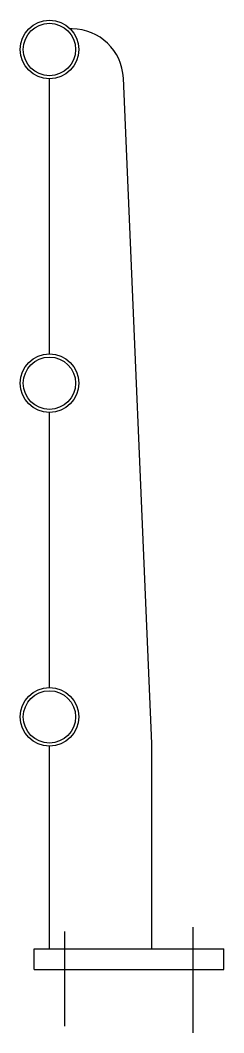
# Model space of a CAD drawing. Header units: millimetres. Extents: x 100 to 298, y 114 to 1100.
import ezdxf

# ---------------------------------------------------------------- set-up
doc = ezdxf.new("R2010")
doc.units = ezdxf.units.MM

msp = doc.modelspace()

# ---------------------------------------------------------------- linework, layer by layer
at = {"linetype": 'Continuous'}
for p, q in [((128.5, 775), (128.5, 1043)), ((128.5, 450), (128.5, 718)), ((128.5, 195.5), (128.5, 393)), ((143.5, 120.15), (143.5, 212.41)), ((268.5, 113.84), (268.5, 216.62)), ((113.5, 175.5), (113.5, 195.5)), ((113.5, 195.5), (298.5, 195.5)), ((298.5, 175.5), (298.5, 195.5)), ((113.5, 175.5), (298.5, 175.5))]:
    msp.add_line(p, q, dxfattribs=at)
msp.add_lwpolyline([(228.5, 195.5), (228.5, 395.5), (200.56, 1043.65, 0.401652), (150.61, 1091.5), (148.8, 1091.5)], format="xyb", dxfattribs=at)
for centre, radius in [((128.5, 1071.5), 28.5), ((128.5, 1071.5), 25.5), ((128.5, 746.5), 28.5), ((128.5, 746.5), 25.5), ((128.5, 421.5), 28.5), ((128.5, 421.5), 25.5)]:
    msp.add_circle(centre, radius, dxfattribs=at)

doc.saveas('drawing.dxf')
